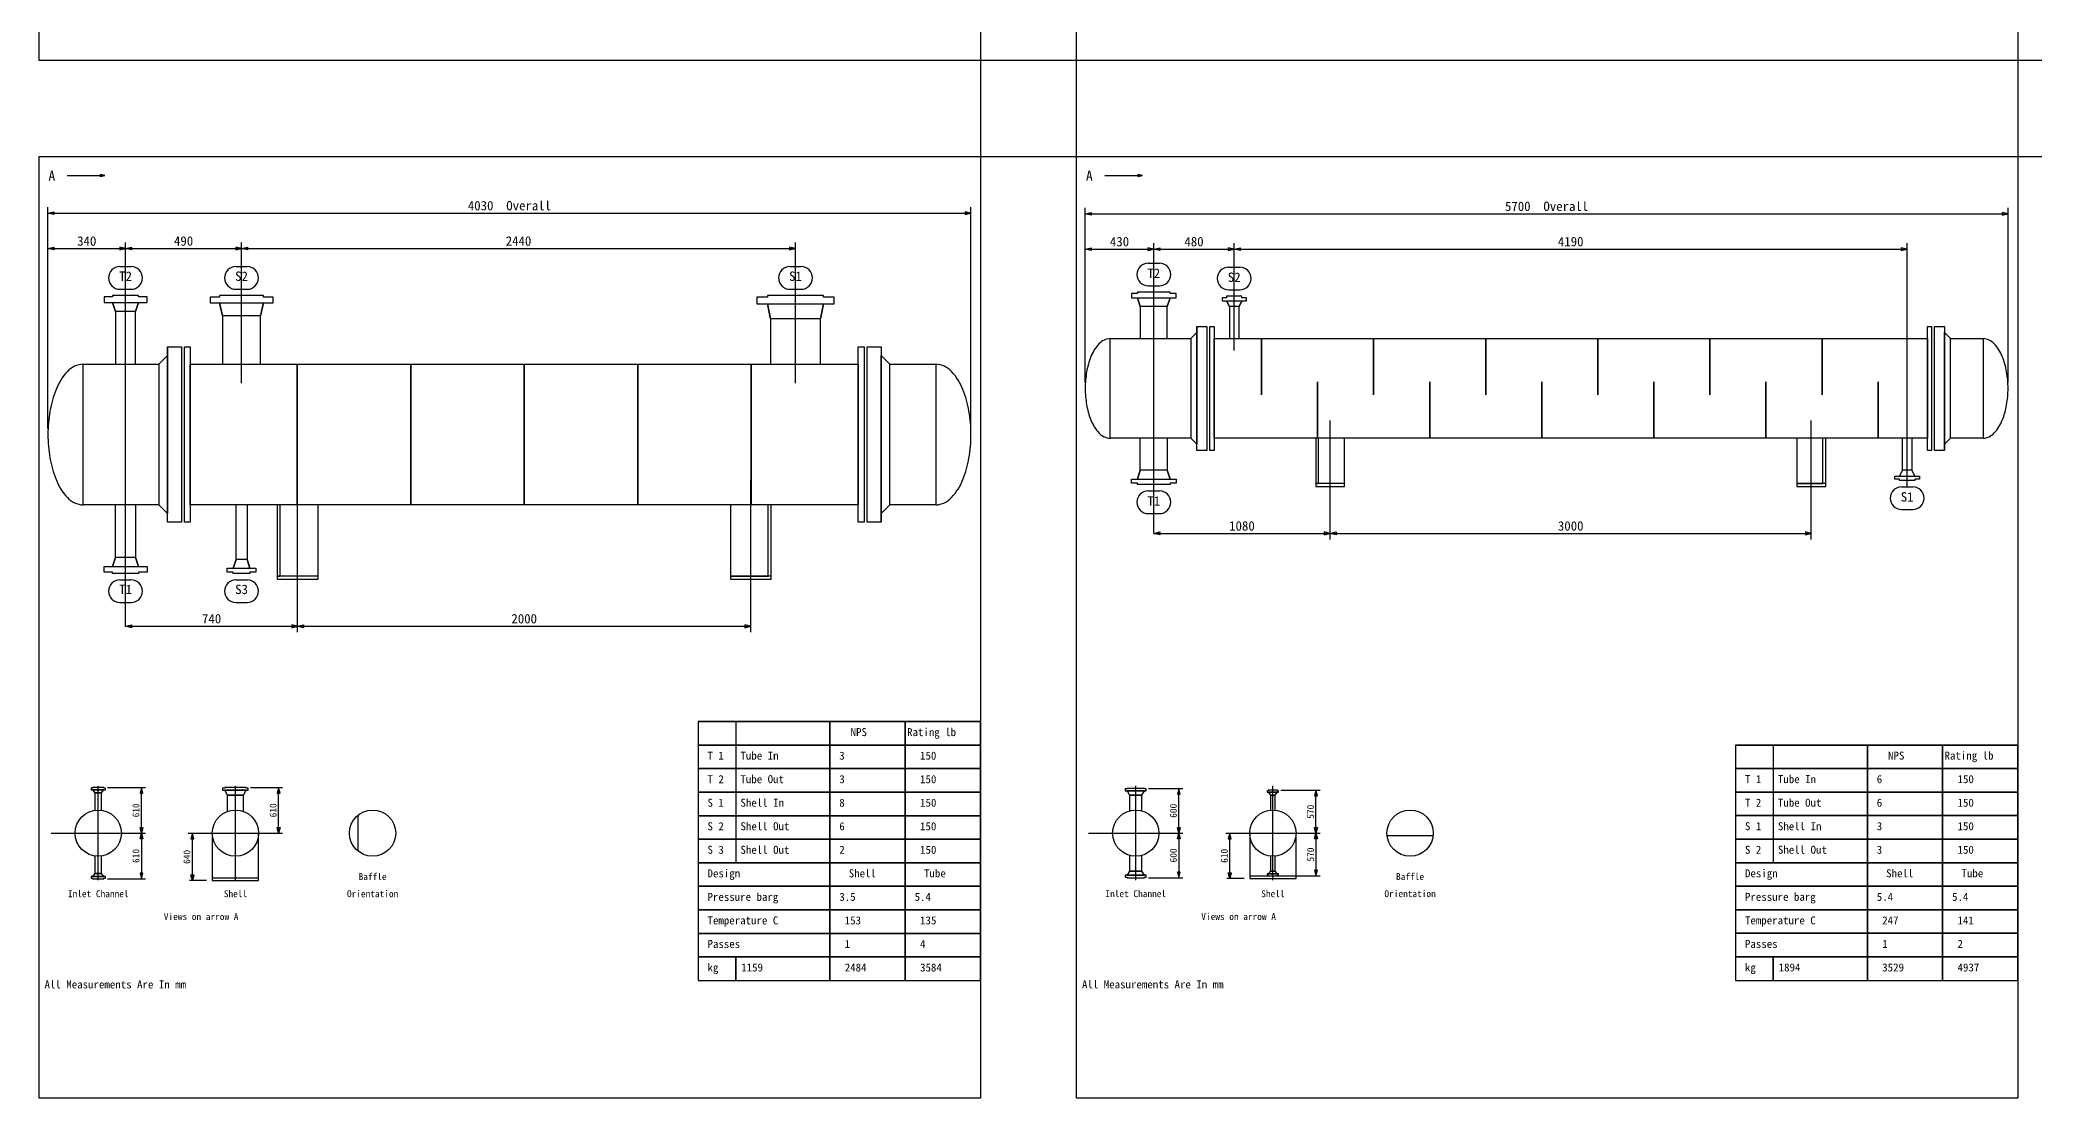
# Model space of a CAD drawing. Header units: millimetres. Extents: x -3006 to 2296, y -71 to 9552.
# Drawn here: x -844 to 1232, y 2090 to 3192 of the extents above; entities that cross this region are included whole.
import ezdxf
from ezdxf.enums import TextEntityAlignment as Align

# ---------------------------------------------------------------- set-up
doc = ezdxf.new("R2010")
doc.units = ezdxf.units.MM
for name, color, linetype in [('1', 7, 'Continuous'), ('11', 7, 'Continuous'), ('12', 7, 'Continuous'), ('2', 7, 'Continuous'), ('7', 7, 'Continuous'), ('8', 7, 'Continuous')]:
    doc.layers.add(name, color=color, linetype=linetype)

msp = doc.modelspace()

# ---------------------------------------------------------------- linework, layer by layer
for p, q in [((-781.493, 3049.396), (-776.591, 3050.377)), ((298.899, 3049.434), (303.801, 3050.415))]:
    msp.add_line(p, q)
at = {"color": 1}
for points in [[(135.173, 3069.972), (235.173, 3069.972), (235.173, 3169.972), (135.173, 3169.972)], [(1215.566, 3069.972), (1315.566, 3069.972), (1315.566, 3169.972), (1215.566, 3169.972)]]:
    msp.add_lwpolyline(points, close=True, dxfattribs=at)
at = {"layer": '1'}
for p, q in [((-815.807, 3050.377), (-776.591, 3050.377)), ((264.585, 3050.415), (303.801, 3050.415)), ((-835.999, 2786.734), (-835.999, 3017.234)), ((125.244, 2786.734), (125.244, 3017.234)), ((244.205, 2834.765), (244.205, 3016.56)), ((1205.196, 2834.765), (1205.196, 3016.56)), ((-755.146, 2580.777), (-755.146, 2980.437)), ((-755.146, 2877.988), (-755.146, 2980.437)), ((-634.341, 2834.016), (-634.341, 2980.437)), ((-57.501, 2834.016), (-57.501, 2980.437)), ((315.618, 2677.491), (315.618, 2979.783)), ((315.618, 2899.321), (315.618, 2979.783)), ((399.408, 2868.214), (399.408, 2979.783)), ((1100.166, 2726.511), (1100.166, 2979.783)), ((-761.029, 2955.437), (-749.264, 2955.437)), ((-640.223, 2955.437), (-628.459, 2955.437)), ((-63.383, 2955.437), (-51.618, 2955.437)), ((309.736, 2958.964), (321.501, 2958.964)), ((393.526, 2954.783), (405.291, 2954.783)), ((-761.029, 2931.907), (-749.264, 2931.907)), ((-640.223, 2931.907), (-628.459, 2931.907)), ((-63.383, 2931.907), (-51.618, 2931.907)), ((309.736, 2935.435), (321.501, 2935.435)), ((393.526, 2931.254), (405.291, 2931.254)), ((499.254, 2671.471), (499.254, 2795.188)), ((1000.321, 2671.471), (1000.321, 2795.188)), ((-575.948, 2574.866), (-575.948, 2733.325)), ((-104.073, 2574.866), (-104.073, 2733.325)), ((309.736, 2721.84), (321.501, 2721.84)), ((1094.284, 2726.021), (1106.049, 2726.021)), ((1094.284, 2702.491), (1106.049, 2702.491)), ((309.736, 2698.31), (321.501, 2698.31)), ((-761.029, 2629.306), (-749.264, 2629.306)), ((-640.223, 2629.306), (-628.459, 2629.306)), ((-761.029, 2605.777), (-749.264, 2605.777)), ((-640.223, 2605.777), (-628.459, 2605.777)), ((-783.594, 2316.434), (-783.594, 2414.571)), ((-773.798, 2413.018), (-734.526, 2413.018)), ((-640.737, 2316.434), (-640.737, 2414.571)), ((-625.041, 2413.018), (-591.669, 2413.018)), ((296.798, 2316.472), (296.798, 2414.609)), ((310.01, 2412.047), (345.866, 2412.047)), ((439.655, 2316.472), (439.655, 2414.609)), ((447.937, 2410.106), (488.724, 2410.106)), ((-832.662, 2365.503), (-734.526, 2365.503)), ((-689.805, 2365.503), (-591.669, 2365.503)), ((247.73, 2365.541), (345.866, 2365.541)), ((390.587, 2365.541), (488.724, 2365.541)), ((-773.798, 2317.987), (-734.526, 2317.987)), ((-670.758, 2316.046), (-688.615, 2316.046)), ((310.01, 2319.035), (345.866, 2319.035)), ((409.635, 2318.18), (391.777, 2318.18)), ((447.937, 2320.976), (488.724, 2320.976))]:
    msp.add_line(p, q, dxfattribs=at)
for points in [[(-776.591, 3050.377), (-781.493, 3051.357), (-781.493, 3049.396)], [(303.801, 3050.415), (298.899, 3051.395), (298.899, 3049.434)], [(-835.999, 3011.106), (-829.852, 3012.525), (-829.852, 3009.688), (-835.999, 3011.106), (125.244, 3011.106), (119.098, 3012.525), (119.098, 3009.688), (125.244, 3011.106)], [(244.205, 3010.433), (250.393, 3011.938), (250.393, 3008.928), (244.205, 3010.433), (1205.196, 3010.433), (1199.008, 3011.938), (1199.008, 3008.928), (1205.196, 3010.433)], [(-835.999, 2974.226), (-829.852, 2975.881), (-829.852, 2972.808), (-835.999, 2974.226), (-755.146, 2974.226), (-761.293, 2975.881), (-761.293, 2972.808), (-755.146, 2974.226)], [(-755.146, 2974.226), (-749, 2975.881), (-749, 2972.808), (-755.146, 2974.226), (-634.341, 2974.226), (-640.488, 2975.881), (-640.488, 2972.808), (-634.341, 2974.226)], [(-634.341, 2974.226), (-628.194, 2975.881), (-628.194, 2972.808), (-634.341, 2974.226), (-57.501, 2974.226), (-63.647, 2975.881), (-63.647, 2972.808), (-57.501, 2974.226)], [(244.205, 2973.639), (250.393, 2975.144), (250.393, 2972.134), (244.205, 2973.639), (315.618, 2973.639), (309.43, 2975.144), (309.43, 2972.134), (315.618, 2973.639)], [(315.618, 2973.639), (321.807, 2975.144), (321.807, 2972.134), (315.618, 2973.639), (399.408, 2973.639), (393.22, 2975.144), (393.22, 2972.134), (399.408, 2973.639)], [(399.408, 2973.639), (405.596, 2975.144), (405.596, 2972.134), (399.408, 2973.639), (1100.166, 2973.639), (1093.978, 2975.144), (1093.978, 2972.134), (1100.166, 2973.639)], [(315.618, 2677.615), (321.807, 2679.12), (321.807, 2676.11), (315.618, 2677.615), (499.254, 2677.615), (493.066, 2679.12), (493.066, 2676.11), (499.254, 2677.615)], [(499.254, 2677.615), (505.442, 2679.12), (505.442, 2676.11), (499.254, 2677.615), (1000.321, 2677.615), (994.133, 2679.12), (994.133, 2676.11), (1000.321, 2677.615)], [(-755.146, 2581.077), (-749, 2582.495), (-749, 2579.422), (-755.146, 2581.077), (-575.948, 2581.077), (-582.094, 2582.495), (-582.094, 2579.422), (-575.948, 2581.077)], [(-575.948, 2581.077), (-569.801, 2582.495), (-569.801, 2579.422), (-575.948, 2581.077), (-104.073, 2581.077), (-110.22, 2582.495), (-110.22, 2579.422), (-104.073, 2581.077)], [(-738.718, 2365.503), (-740.116, 2371.403), (-737.165, 2371.403), (-738.718, 2365.503), (-738.718, 2413.018), (-740.116, 2407.117), (-737.165, 2407.117), (-738.718, 2413.018)], [(-595.861, 2365.503), (-597.259, 2371.403), (-594.308, 2371.403), (-595.861, 2365.503), (-595.861, 2413.018), (-597.259, 2407.117), (-594.308, 2407.117), (-595.861, 2413.018)], [(341.674, 2365.541), (340.276, 2371.441), (343.227, 2371.441), (341.674, 2365.541), (341.674, 2412.125), (340.276, 2406.069), (343.227, 2406.069), (341.674, 2412.125)], [(484.531, 2365.541), (483.134, 2371.441), (486.084, 2371.441), (484.531, 2365.541), (484.531, 2410.106), (483.134, 2404.205), (486.084, 2404.205), (484.531, 2410.106)], [(-738.718, 2365.503), (-737.165, 2359.602), (-740.116, 2359.602), (-738.718, 2365.503), (-738.718, 2317.987), (-737.165, 2323.888), (-740.116, 2323.888), (-738.718, 2317.987)], [(-685.613, 2316.124), (-687.165, 2322.024), (-684.215, 2322.024), (-685.613, 2316.124), (-685.613, 2365.503), (-687.165, 2359.602), (-684.215, 2359.602), (-685.613, 2365.503)], [(341.674, 2365.541), (343.227, 2359.64), (340.276, 2359.64), (341.674, 2365.541), (341.674, 2318.957), (343.227, 2325.013), (340.276, 2325.013), (341.674, 2318.957)], [(394.779, 2318.18), (393.227, 2324.081), (396.177, 2324.081), (394.779, 2318.18), (394.779, 2365.541), (393.227, 2359.64), (396.177, 2359.64), (394.779, 2365.541)], [(484.531, 2365.541), (486.084, 2359.64), (483.134, 2359.64), (484.531, 2365.541), (484.531, 2320.976), (486.084, 2326.876), (483.134, 2326.876), (484.531, 2320.976)]]:
    msp.add_lwpolyline(points, dxfattribs=at)
for centre, start, end in [((-761.029, 2943.672), 90, 270), ((-749.264, 2943.672), 270, 90), ((-640.223, 2943.672), 90, 270), ((-628.459, 2943.672), 270, 90), ((-63.383, 2943.672), 90, 270), ((-51.618, 2943.672), 270, 90), ((309.736, 2947.2), 90, 270), ((321.501, 2947.2), 270, 90), ((393.526, 2943.018), 90, 270), ((405.291, 2943.018), 270, 90), ((309.736, 2710.075), 90, 270), ((321.501, 2710.075), 270, 90), ((1094.284, 2714.256), 90, 270), ((1106.049, 2714.256), 270, 90), ((-761.029, 2617.541), 90, 270), ((-749.264, 2617.541), 270, 90), ((-640.223, 2617.541), 90, 270), ((-628.459, 2617.541), 270, 90)]:
    msp.add_arc(centre, 11.765, start, end, dxfattribs=at)
at = {"layer": '11'}
for points in [[(-845.219, 4150.364), (135.174, 4150.364), (135.174, 3169.972), (-845.219, 3169.972), (-845.219, 4150.364)], [(235.173, 4150.364), (1215.566, 4150.364), (1215.566, 3169.972), (235.173, 3169.972), (235.173, 4150.364)], [(-845.219, 3069.972), (135.173, 3069.972), (135.173, 2089.58), (-845.219, 2089.58), (-845.219, 3069.972)], [(235.173, 3069.972), (1215.566, 3069.972), (1215.566, 2089.58), (235.173, 2089.58), (235.173, 3069.972)], [(-158.944, 2481.749), (135.174, 2481.749), (-158.944, 2481.749), (-158.944, 2457.239), (135.174, 2457.239), (-158.944, 2457.239), (-158.944, 2432.729), (135.174, 2432.729), (-158.944, 2432.729), (-158.944, 2408.22), (135.174, 2408.22), (-158.944, 2408.22), (-158.944, 2383.71), (135.174, 2383.71), (-158.944, 2383.71), (-158.944, 2359.2), (135.174, 2359.2), (-158.944, 2359.2), (-158.944, 2334.69), (135.174, 2334.69), (-158.944, 2334.69), (-158.944, 2310.18), (135.174, 2310.18), (-158.944, 2310.18), (-158.944, 2285.671), (135.174, 2285.671), (-158.944, 2285.671), (-158.944, 2261.161), (135.174, 2261.161), (-158.944, 2261.161), (-158.944, 2236.651), (135.174, 2236.651), (-158.944, 2236.651), (-158.944, 2212.141), (-119.728, 2212.141), (-119.728, 2236.651), (-119.728, 2212.141), (-21.689, 2212.141), (-21.689, 2481.749), (-21.689, 2212.141), (56.742, 2212.141), (56.742, 2481.749), (56.742, 2212.141), (135.174, 2212.141), (135.174, 2481.749), (-119.728, 2481.749), (-119.728, 2334.69)], [(921.448, 2457.277), (1215.566, 2457.277), (921.448, 2457.277), (921.448, 2432.768), (1215.566, 2432.768), (921.448, 2432.768), (921.448, 2408.258), (1215.566, 2408.258), (921.448, 2408.258), (921.448, 2383.748), (1215.566, 2383.748), (921.448, 2383.748), (921.448, 2359.238), (1215.566, 2359.238), (921.448, 2359.238), (921.448, 2334.728), (1215.566, 2334.728), (921.448, 2334.728), (921.448, 2310.219), (1215.566, 2310.219), (921.448, 2310.219), (921.448, 2285.709), (1215.566, 2285.709), (921.448, 2285.709), (921.448, 2261.199), (1215.566, 2261.199), (921.448, 2261.199), (921.448, 2236.689), (1215.566, 2236.689), (921.448, 2236.689), (921.448, 2212.179), (960.664, 2212.179), (960.664, 2236.689), (960.664, 2212.179), (1058.703, 2212.179), (1058.703, 2457.277), (1058.703, 2212.179), (1137.134, 2212.179), (1137.134, 2457.277), (1137.134, 2212.179), (1215.566, 2212.179), (1215.566, 2457.277), (960.664, 2457.277), (960.664, 2334.728)]]:
    msp.add_lwpolyline(points, dxfattribs=at)
at = {"layer": '2'}
for p, q in [((270.128, 2880.483), (270.128, 2880.483)), ((1179.273, 2880.483), (1179.273, 2880.483)), ((-799.355, 2853.894), (-799.355, 2853.894)), ((88.601, 2853.894), (88.601, 2853.894)), ((270.128, 2776.791), (270.128, 2776.791)), ((1179.273, 2776.791), (1179.273, 2776.791)), ((-799.355, 2707.32), (-799.355, 2707.32)), ((88.601, 2707.32), (88.601, 2707.32)), ((-512.787, 2347.606), (-512.787, 2383.399)), ((-664.805, 2365.503), (-664.805, 2316.046)), ((-616.669, 2316.046), (-616.669, 2365.503)), ((415.587, 2365.541), (415.587, 2318.18)), ((463.724, 2318.18), (463.724, 2365.541)), ((559.337, 2363.212), (605.688, 2363.212)), ((-664.805, 2319.022), (-616.669, 2319.022)), ((-664.805, 2316.046), (-616.669, 2316.046)), ((415.587, 2321.157), (463.724, 2321.157)), ((415.587, 2318.18), (463.724, 2318.18))]:
    msp.add_line(p, q, dxfattribs=at)
for points in [[(329.667, 2880.483), (329.667, 2913.932), (332.677, 2923.131), (338.866, 2923.131), (338.866, 2927.312), (332.677, 2927.312), (332.677, 2928.817), (298.559, 2928.817), (298.559, 2927.312), (292.371, 2927.312), (292.371, 2923.131), (298.559, 2923.131), (332.677, 2923.131), (329.667, 2913.932), (301.57, 2913.932), (298.559, 2923.131), (301.57, 2913.932), (301.57, 2880.483)], [(-744.744, 2853.894), (-744.744, 2908.741), (-741.671, 2918.197), (-732.687, 2918.197), (-732.687, 2923.871), (-741.671, 2923.871), (-741.671, 2925.289), (-768.622, 2925.289), (-768.622, 2923.871), (-777.605, 2923.871), (-777.605, 2918.197), (-768.622, 2918.197), (-741.671, 2918.197), (-744.744, 2908.741), (-765.548, 2908.741), (-768.622, 2918.197), (-765.548, 2908.741), (-765.548, 2853.894)], [(-614.483, 2853.894), (-614.483, 2904.249), (-611.409, 2917.724), (-601.48, 2917.724), (-601.48, 2923.635), (-611.409, 2923.635), (-611.409, 2925.289), (-657.273, 2925.289), (-657.273, 2923.635), (-667.202, 2923.635), (-667.202, 2917.724), (-657.273, 2917.724), (-611.409, 2917.724), (-614.483, 2904.249), (-654.199, 2904.249), (-657.273, 2917.724), (-654.199, 2904.249), (-654.199, 2853.894)], [(-31.496, 2853.894), (-31.496, 2901.176), (-28.422, 2916.779), (-17.075, 2916.779), (-17.075, 2923.635), (-28.422, 2923.635), (-28.422, 2925.289), (-86.579, 2925.289), (-86.579, 2923.635), (-97.927, 2923.635), (-97.927, 2916.779), (-86.579, 2916.779), (-28.422, 2916.779), (-31.496, 2901.176), (-83.506, 2901.176), (-86.579, 2916.779), (-83.506, 2901.176), (-83.506, 2853.894)], [(404.426, 2880.483), (404.426, 2913.932), (407.436, 2919.953), (412.119, 2919.953), (412.119, 2923.131), (407.436, 2923.131), (407.436, 2924.636), (391.381, 2924.636), (391.381, 2923.131), (386.698, 2923.131), (386.698, 2919.953), (391.381, 2919.953), (407.436, 2919.953), (404.426, 2913.932), (394.391, 2913.932), (391.381, 2919.953), (394.391, 2913.932), (394.391, 2880.483)], [(354.252, 2880.483), (360.607, 2886.839), (360.607, 2893.194), (370.977, 2893.194), (370.977, 2764.081), (360.607, 2764.081), (360.607, 2893.194), (360.607, 2770.436), (354.252, 2776.791)], [(373.987, 2893.194), (378.335, 2893.194), (378.335, 2764.081), (373.987, 2764.081), (373.987, 2893.194)], [(1121.239, 2893.194), (1125.588, 2893.194), (1125.588, 2764.081), (1121.239, 2764.081), (1121.239, 2893.194)], [(1145.323, 2776.791), (1138.967, 2770.436), (1138.967, 2764.081), (1128.598, 2764.081), (1128.598, 2893.194), (1138.967, 2893.194), (1138.967, 2764.081), (1138.967, 2886.839), (1145.323, 2880.483)], [(-720.631, 2853.894), (-711.647, 2862.877), (-711.647, 2871.861), (-696.99, 2871.861), (-696.99, 2689.352), (-711.647, 2689.352), (-711.647, 2871.861), (-711.647, 2698.336), (-720.631, 2707.32)], [(-693.916, 2871.861), (-687.77, 2871.861), (-687.77, 2689.352), (-693.916, 2689.352), (-693.916, 2871.861)], [(7.748, 2871.861), (13.895, 2871.861), (13.895, 2689.352), (7.748, 2689.352), (7.748, 2871.861)], [(40.609, 2707.32), (31.626, 2698.336), (31.626, 2689.352), (16.968, 2689.352), (16.968, 2871.861), (31.626, 2871.861), (31.626, 2689.352), (31.626, 2862.877), (40.609, 2853.894)], [(270.128, 2880.483), (354.252, 2880.483), (354.252, 2776.791), (270.128, 2776.791), (270.128, 2880.483)], [(378.335, 2880.483), (1121.239, 2880.483), (1121.239, 2776.791), (378.335, 2776.791), (378.335, 2880.483)], [(1145.323, 2880.483), (1179.273, 2880.483), (1179.273, 2776.791), (1145.323, 2776.791), (1145.323, 2880.483)], [(-799.355, 2853.894), (-720.631, 2853.894), (-720.631, 2707.32), (-799.355, 2707.32), (-799.355, 2853.894)], [(-687.77, 2853.894), (7.748, 2853.894), (7.748, 2707.32), (-687.77, 2707.32), (-687.77, 2853.894)], [(40.609, 2853.894), (88.601, 2853.894), (88.601, 2707.32), (40.609, 2707.32), (40.609, 2853.894)], [(329.667, 2776.791), (329.667, 2743.342), (332.677, 2734.144), (338.866, 2734.144), (338.866, 2729.963), (332.677, 2729.963), (332.677, 2728.457), (298.559, 2728.457), (298.559, 2729.963), (292.371, 2729.963), (292.371, 2734.144), (298.559, 2734.144), (332.677, 2734.144), (329.667, 2743.342), (301.57, 2743.342), (298.559, 2734.144), (301.57, 2743.342), (301.57, 2776.791)], [(514.306, 2726.618), (514.306, 2776.791), (484.202, 2776.791), (484.202, 2726.618), (514.306, 2726.618), (514.306, 2729.628), (484.202, 2729.628), (487.212, 2729.628), (487.212, 2776.791)], [(1015.373, 2726.618), (1015.373, 2776.791), (985.269, 2776.791), (985.269, 2726.618), (1015.373, 2726.618), (1015.373, 2729.628), (985.269, 2729.628), (1012.363, 2729.628), (1012.363, 2776.791)], [(1105.184, 2776.791), (1105.184, 2743.342), (1108.194, 2737.321), (1112.877, 2737.321), (1112.877, 2734.144), (1108.194, 2734.144), (1108.194, 2732.638), (1092.139, 2732.638), (1092.139, 2734.144), (1087.456, 2734.144), (1087.456, 2737.321), (1092.139, 2737.321), (1108.194, 2737.321), (1105.184, 2743.342), (1095.149, 2743.342), (1092.139, 2737.321), (1095.149, 2743.342), (1095.149, 2776.791)], [(-744.744, 2707.32), (-744.744, 2652.472), (-741.671, 2643.016), (-732.687, 2643.016), (-732.687, 2637.342), (-741.671, 2637.342), (-741.671, 2635.924), (-768.622, 2635.924), (-768.622, 2637.342), (-777.605, 2637.342), (-777.605, 2643.016), (-768.622, 2643.016), (-741.671, 2643.016), (-744.744, 2652.472), (-765.548, 2652.472), (-768.622, 2643.016), (-765.548, 2652.472), (-765.548, 2707.32)], [(-628.667, 2707.32), (-628.667, 2650.581), (-625.594, 2641.598), (-619.447, 2641.598), (-619.447, 2637.342), (-625.594, 2637.342), (-625.594, 2635.924), (-643.088, 2635.924), (-643.088, 2637.342), (-649.235, 2637.342), (-649.235, 2641.598), (-643.088, 2641.598), (-625.594, 2641.598), (-628.667, 2650.581), (-640.015, 2650.581), (-643.088, 2641.598), (-640.015, 2650.581), (-640.015, 2707.32)], [(-554.671, 2630.013), (-554.671, 2707.32), (-597.225, 2707.32), (-597.225, 2630.013), (-554.671, 2630.013), (-554.671, 2633.087), (-597.225, 2633.087), (-594.151, 2633.087), (-594.151, 2707.32)], [(-82.797, 2630.013), (-82.797, 2707.32), (-125.35, 2707.32), (-125.35, 2630.013), (-82.797, 2630.013), (-82.797, 2633.087), (-125.35, 2633.087), (-85.87, 2633.087), (-85.87, 2707.32)], [(-780.178, 2389.26), (-780.178, 2407.583), (-777.693, 2410.534), (-776.141, 2410.534), (-776.141, 2412.397), (-777.693, 2412.397), (-777.693, 2413.018), (-789.495, 2413.018), (-789.495, 2412.397), (-791.047, 2412.397), (-791.047, 2410.534), (-789.495, 2410.534), (-777.693, 2410.534), (-789.495, 2410.534), (-787.01, 2407.583), (-780.178, 2407.583), (-787.01, 2407.583), (-787.01, 2389.26)], [(-632.196, 2388.018), (-632.196, 2405.099), (-629.712, 2410.223), (-627.383, 2410.223), (-627.383, 2412.397), (-629.712, 2412.397), (-629.712, 2413.018), (-651.762, 2413.018), (-651.762, 2412.397), (-654.091, 2412.397), (-654.091, 2410.223), (-651.762, 2410.223), (-629.712, 2410.223), (-651.762, 2410.223), (-649.277, 2405.099), (-632.196, 2405.099), (-649.277, 2405.099), (-649.277, 2388.018)], [(303.32, 2388.677), (303.32, 2405.137), (305.804, 2409.485), (307.668, 2409.485), (307.668, 2411.503), (305.804, 2411.503), (305.804, 2412.125), (287.792, 2412.125), (287.792, 2411.503), (285.929, 2411.503), (285.929, 2409.485), (287.792, 2409.485), (305.804, 2409.485), (287.792, 2409.485), (290.276, 2405.137), (303.32, 2405.137), (290.276, 2405.137), (290.276, 2388.677)], [(441.984, 2389.454), (441.984, 2405.137), (444.469, 2408.087), (445.556, 2408.087), (445.556, 2409.485), (444.469, 2409.485), (444.469, 2410.106), (434.842, 2410.106), (434.842, 2409.485), (433.755, 2409.485), (433.755, 2408.087), (434.842, 2408.087), (444.469, 2408.087), (434.842, 2408.087), (437.326, 2405.137), (441.984, 2405.137), (437.326, 2405.137), (437.326, 2389.454)], [(-787.01, 2341.745), (-787.01, 2323.422), (-789.495, 2320.471), (-791.047, 2320.471), (-791.047, 2318.608), (-789.495, 2318.608), (-789.495, 2317.987), (-777.693, 2317.987), (-777.693, 2318.608), (-776.141, 2318.608), (-776.141, 2320.471), (-777.693, 2320.471), (-789.495, 2320.471), (-777.693, 2320.471), (-780.178, 2323.422), (-787.01, 2323.422), (-780.178, 2323.422), (-780.178, 2341.745)], [(290.276, 2342.404), (290.276, 2325.944), (287.792, 2321.597), (285.929, 2321.597), (285.929, 2319.578), (287.792, 2319.578), (287.792, 2318.957), (305.804, 2318.957), (305.804, 2319.578), (307.668, 2319.578), (307.668, 2321.597), (305.804, 2321.597), (287.792, 2321.597), (305.804, 2321.597), (303.32, 2325.944), (290.276, 2325.944), (303.32, 2325.944), (303.32, 2342.404)], [(437.326, 2341.628), (437.326, 2325.944), (434.842, 2322.994), (433.755, 2322.994), (433.755, 2321.597), (434.842, 2321.597), (434.842, 2320.976), (444.469, 2320.976), (444.469, 2321.597), (445.556, 2321.597), (445.556, 2322.994), (444.469, 2322.994), (434.842, 2322.994), (444.469, 2322.994), (441.984, 2325.944), (437.326, 2325.944), (441.984, 2325.944), (441.984, 2341.628)]]:
    msp.add_lwpolyline(points, dxfattribs=at)
for points in [[(270.128, 2880.483, 0.1989124), (258.535, 2875.01, 0.09849141), (250.165, 2861.713, 0.05459569), (245.68, 2845.88, 0.04366094), (244.205, 2828.637, 0.04366094), (245.68, 2811.394, 0.05459569), (250.165, 2795.562, 0.09849141), (258.535, 2782.265, 0.1989124), (270.128, 2776.791, 0.1989124)], [(1179.273, 2776.791, 0.1989124), (1190.866, 2782.265, 0.09849141), (1199.236, 2795.562, 0.05459569), (1203.721, 2811.394, 0.04366094), (1205.196, 2828.637, 0.04366094), (1203.721, 2845.88, 0.05459569), (1199.236, 2861.713, 0.09849141), (1190.866, 2875.01, 0.1989124), (1179.273, 2880.483, 0.1989124)], [(-799.355, 2853.894, 0.1989124), (-815.743, 2846.157, 0.09849141), (-827.573, 2827.36, 0.05459569), (-833.913, 2804.98, 0.04366094), (-835.999, 2780.607, 0.04366094), (-833.913, 2756.233, 0.05459569), (-827.573, 2733.853, 0.09849141), (-815.743, 2715.057, 0.1989124), (-799.355, 2707.32, 0.1989124)], [(88.601, 2707.32, 0.1989124), (104.988, 2715.057, 0.09849141), (116.819, 2733.853, 0.05459569), (123.158, 2756.233, 0.04366094), (125.244, 2780.607, 0.04366094), (123.158, 2804.98, 0.05459569), (116.819, 2827.36, 0.09849141), (104.988, 2846.157, 0.1989124), (88.601, 2853.894, 0.1989124)]]:
    msp.add_lwpolyline(points, format="xyb", dxfattribs=at)
for centre in [(-783.594, 2365.503), (-640.737, 2365.503), (-497.88, 2365.503), (296.798, 2365.541), (439.655, 2365.541), (582.512, 2365.541)]:
    msp.add_circle(centre, 24.068, dxfattribs=at)
at = {"layer": '7'}
for points in [[(427.84, 2880.483), (427.84, 2880.483), (427.84, 2821.947), (427.84, 2821.947), (427.84, 2880.483)], [(544.577, 2880.483), (544.577, 2880.483), (544.577, 2821.947), (544.577, 2821.947), (544.577, 2880.483)], [(661.315, 2880.483), (661.315, 2880.483), (661.315, 2821.947), (661.315, 2821.947), (661.315, 2880.483)], [(778.052, 2880.483), (778.052, 2880.483), (778.052, 2821.947), (778.052, 2821.947), (778.052, 2880.483)], [(894.789, 2880.483), (894.789, 2880.483), (894.789, 2821.947), (894.789, 2821.947), (894.789, 2880.483)], [(1011.526, 2880.483), (1011.526, 2880.483), (1011.526, 2821.947), (1011.526, 2821.947), (1011.526, 2880.483)], [(-576.421, 2853.894), (-576.421, 2853.894), (-576.421, 2707.32), (-576.421, 2707.32), (-576.421, 2853.894)], [(-340.011, 2853.894), (-340.011, 2853.894), (-340.011, 2707.32), (-340.011, 2707.32), (-340.011, 2853.894)], [(-103.601, 2853.894), (-103.601, 2853.894), (-103.601, 2707.32), (-103.601, 2707.32), (-103.601, 2853.894)]]:
    msp.add_lwpolyline(points, dxfattribs=at)
at = {"layer": '8'}
for points in [[(-458.216, 2853.894), (-458.216, 2853.894), (-458.216, 2707.32), (-458.216, 2707.32), (-458.216, 2853.894)], [(-221.806, 2853.894), (-221.806, 2853.894), (-221.806, 2707.32), (-221.806, 2707.32), (-221.806, 2853.894)], [(486.209, 2835.327), (486.209, 2835.327), (486.209, 2776.791), (486.209, 2776.791), (486.209, 2835.327)], [(602.946, 2835.327), (602.946, 2835.327), (602.946, 2776.791), (602.946, 2776.791), (602.946, 2835.327)], [(719.683, 2835.327), (719.683, 2835.327), (719.683, 2776.791), (719.683, 2776.791), (719.683, 2835.327)], [(836.42, 2835.327), (836.42, 2835.327), (836.42, 2776.791), (836.42, 2776.791), (836.42, 2835.327)], [(953.158, 2835.327), (953.158, 2835.327), (953.158, 2776.791), (953.158, 2776.791), (953.158, 2835.327)], [(1069.895, 2835.327), (1069.895, 2835.327), (1069.895, 2776.791), (1069.895, 2776.791), (1069.895, 2835.327)]]:
    msp.add_lwpolyline(points, dxfattribs=at)

# ---------------------------------------------------------------- texts
at = {"layer": '1'}
for p in [(-835.415, 3055.278), (244.977, 3055.317)]:
    msp.add_text('A', height=10.294, dxfattribs=at).set_placement(p, align=Align.TOP_LEFT)
for s, height, p in [('4030  Overall', 9.80392, (-355.377, 3011.106)), ('5700  Overall', 9.80392, (724.701, 3010.433)), ('340', 9.8039, (-795.573, 2974.309)), ('490', 9.8039, (-694.744, 2974.309)), ('2440', 9.8039, (-345.921, 2974.309)), ('430', 9.8039, (279.912, 2973.656)), ('480', 9.8039, (357.513, 2973.656)), ('4190', 9.8039, (749.787, 2973.656)), ('T2', 9.8039, (-755.146, 2937.65)), ('S2', 9.8039, (-634.341, 2937.65)), ('S1', 9.8039, (-57.501, 2937.65)), ('T2', 9.8039, (315.618, 2940.747)), ('S2', 9.8039, (399.408, 2936.566)), ('S1', 9.8039, (1100.166, 2707.803)), ('T1', 9.8039, (315.618, 2703.622)), ('1080', 9.8039, (407.436, 2677.598)), ('3000', 9.8039, (749.787, 2677.598)), ('T1', 9.8039, (-755.146, 2611.52)), ('S3', 9.8039, (-634.341, 2611.52)), ('740', 9.8039, (-665.547, 2580.994)), ('2000', 9.8039, (-340.011, 2580.994))]:
    msp.add_text(s, height=height, dxfattribs=at).set_placement(p, align=Align.BOTTOM_CENTER)
for s, p in [('610', (-738.692, 2389.26)), ('610', (-595.835, 2389.26)), ('600', (341.7, 2388.794)), ('570', (484.557, 2387.823)), ('610', (-738.692, 2341.745)), ('640', (-685.639, 2340.774)), ('600', (341.7, 2342.288)), ('610', (394.754, 2341.861)), ('570', (484.557, 2343.258))]:
    msp.add_text(s, height=7.1429, rotation=90, dxfattribs=at).set_placement(p, align=Align.BOTTOM_CENTER)
for s, height, p in [('Inlet Channel', 7.14286, (-783.594, 2305.979)), ('Shell', 7.1429, (-640.737, 2305.979)), ('Orientation', 7.14286, (-497.88, 2305.979)), ('Baffle', 7.1429, (-497.88, 2323.836)), ('Inlet Channel', 7.14286, (296.798, 2306.017)), ('Shell', 7.1429, (439.655, 2306.017)), ('Orientation', 7.14286, (582.512, 2306.017)), ('Baffle', 7.1429, (582.512, 2323.874)), ('Views on arrow A', 7.14286, (-676.451, 2282.169)), ('Views on arrow A', 7.14286, (403.941, 2282.207))]:
    msp.add_text(s, height=height, dxfattribs=at).set_placement(p, align=Align.TOP_CENTER)
at = {"layer": '12'}
for s, height, p in [('NPS', 8.3333, (-0.121, 2474.886)), ('Rating lb', 8.3333, (58.703, 2474.886)), ('Tube In', 8.3333, (-114.826, 2450.376)), ('Rating lb', 8.3333, (1139.095, 2450.415)), ('T 1', 8.3333, (-149.14, 2450.376)), ('3', 8.333, (-11.885, 2450.376)), (' 150', 8.3333, (66.546, 2450.376)), ('NPS', 8.3333, (1080.272, 2450.415)), ('T 2', 8.3333, (-149.14, 2425.867)), ('Tube Out', 8.3333, (-114.826, 2425.867)), ('3', 8.333, (-11.885, 2425.867)), (' 150', 8.3333, (66.546, 2425.867)), ('T 1', 8.3333, (931.252, 2425.905)), ('Tube In', 8.3333, (965.566, 2425.905)), ('6', 8.333, (1068.507, 2425.905)), (' 150', 8.3333, (1146.938, 2425.905)), ('S 1', 8.3333, (-149.14, 2401.357)), ('Shell In', 8.3333, (-114.826, 2401.357)), ('8', 8.333, (-11.885, 2401.357)), (' 150', 8.3333, (66.546, 2401.357)), ('T 2', 8.3333, (931.252, 2401.395)), ('Tube Out', 8.3333, (965.566, 2401.395)), ('6', 8.333, (1068.507, 2401.395)), (' 150', 8.3333, (1146.938, 2401.395)), ('S 2', 8.3333, (-149.14, 2376.847)), ('Shell Out', 8.3333, (-114.826, 2376.847)), ('6', 8.333, (-11.885, 2376.847)), (' 150', 8.3333, (66.546, 2376.847)), ('S 1', 8.3333, (931.252, 2376.885)), ('Shell In', 8.3333, (965.566, 2376.885)), ('3', 8.333, (1068.507, 2376.885)), (' 150', 8.3333, (1146.938, 2376.885)), ('S 3', 8.3333, (-149.14, 2352.337)), ('Shell Out', 8.3333, (-114.826, 2352.337)), ('2', 8.333, (-11.885, 2352.337)), (' 150', 8.3333, (66.546, 2352.337)), ('S 2', 8.3333, (931.252, 2352.375)), ('Shell Out', 8.3333, (965.566, 2352.375)), ('3', 8.333, (1068.507, 2352.375)), (' 150', 8.3333, (1146.938, 2352.375)), ('Design', 8.3333, (-149.14, 2327.827)), ('Shell', 8.3333, (-2.081, 2327.827)), ('Tube', 8.3333, (76.35, 2327.827)), ('Design', 8.3333, (931.252, 2327.866)), ('Shell', 8.3333, (1078.311, 2327.866)), ('Tube', 8.3333, (1156.742, 2327.866)), ('Pressure barg', 8.33333, (-149.14, 2303.318)), ('3.5', 8.3333, (-11.885, 2303.318)), ('5.4', 8.3333, (66.546, 2303.318)), ('Pressure barg', 8.33333, (931.252, 2303.356)), ('5.4', 8.3333, (1068.507, 2303.356)), ('5.4', 8.3333, (1146.938, 2303.356)), ('Temperature C', 8.33333, (-149.14, 2278.808)), (' 153', 8.3333, (-11.885, 2278.808)), (' 135', 8.3333, (66.546, 2278.808)), ('Temperature C', 8.33333, (931.252, 2278.846)), (' 247', 8.3333, (1068.507, 2278.846)), (' 141', 8.3333, (1146.938, 2278.846)), ('Passes', 8.3333, (-149.14, 2254.298)), (' 1', 8.3333, (-11.885, 2254.298)), (' 4', 8.3333, (66.546, 2254.298)), ('Passes', 8.3333, (931.252, 2254.336)), (' 1', 8.3333, (1068.507, 2254.336)), (' 2', 8.3333, (1146.938, 2254.336)), ('kg', 8.3333, (-149.14, 2229.788)), (' 1159', 8.3333, (-119.728, 2229.788)), (' 2484', 8.3333, (-11.885, 2229.788)), (' 3584', 8.3333, (66.546, 2229.788)), ('kg', 8.3333, (931.252, 2229.826)), (' 1894', 8.3333, (960.664, 2229.826)), (' 3529', 8.3333, (1068.507, 2229.826)), (' 4937', 8.3333, (1146.938, 2229.826)), (' All Measurements Are In mm', 8.33333, (-845.219, 2212.141)), (' All Measurements Are In mm', 8.33333, (235.173, 2212.179))]:
    msp.add_text(s, height=height, dxfattribs=at).set_placement(p, align=Align.TOP_LEFT)

doc.saveas('drawing.dxf')
